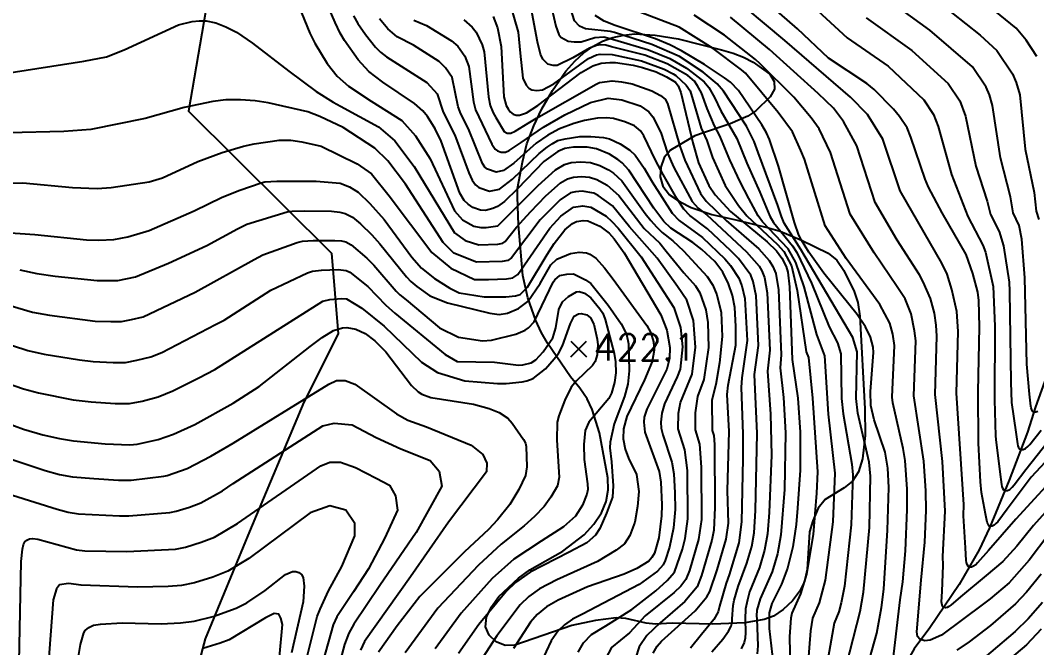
# Model space of a CAD drawing. Extents: x 197794 to 200030, y 561152 to 563931.
# Drawn here: x 199388.3 to 199732.8, y 563227.5 to 563440.1 of the extents above; entities that cross this region are included whole.
import ezdxf

# ---------------------------------------------------------------- set-up
doc = ezdxf.new("R2010")
doc.units = 0
for name, color, linetype in [('E0022112', 5, 'CONTINUOUS'), ('F0017111', 30, 'CONTINUOUS'), ('F0017114', 7, 'CONTINUOUS'), ('F0027132', 7, 'CONTINUOUS'), ('F0027217', 7, 'CONTINUOUS'), ('G0018112', 7, 'G0018112'), ('G0037213', 32, 'CONTINUOUS')]:
    doc.layers.add(name, color=color, linetype=linetype)
doc.styles.add('NGSW', font='romans.shx', dxfattribs={"bigfont": 'ngsw.shx'})
doc.linetypes.add('G0018112', pattern='A,25,0,[131,ltypeshp.shx,S=1.768,R=90,X=1.768,Y=-1.768],-6.75,[133,ltypeshp.shx,S=0.75,R=0,X=0,Y=0],-8.75,0,[131,ltypeshp.shx,S=1.768,R=270,X=-1.768,Y=1.768]', length=40.5)

# ---------------------------------------------------------------- blocks, each defined once
blk = doc.blocks.new('F0027217')
at = {"layer": 'F0027217'}
for p, q in [((-2.652, 2.652), (2.652, -2.652)), ((-2.652, -2.652), (2.652, 2.652))]:
    blk.add_line(p, q, dxfattribs=at)

msp = doc.modelspace()

# ---------------------------------------------------------------- linework, layer by layer
at = {"layer": 'E0022112', "flags": 128}
msp.add_lwpolyline([(199739.58, 563328.88), (199732.42, 563309.08), (199729.7, 563300.57), (199723.52, 563284.26), (199716.79, 563268.11), (199713.35, 563260.64), (199706.58, 563248.87), (199696.58, 563234.21), (199691.32, 563227.09), (199682.41, 563211.53), (199674.32, 563195.77), (199670.58, 563188.09), (199663.8, 563172.05), (199659.34, 563159.58), (199655.62, 563147.44), (199649.54, 563128.85), (199642.27, 563110.1), (199630.72, 563085.71), (199630.08, 563084.97)], dxfattribs=at)
at = {"layer": 'F0017111', "flags": 128}
for points, elevation in [([(199645.74, 563455.38), (199668.61, 563434.18), (199682.47, 563424.61), (199694.56, 563413.16), (199697.81, 563408.24), (199699.42, 563404.09), (199703.9, 563387.81), (199709.48, 563373.68), (199714.56, 563363.96), (199715.43, 563361.54), (199718.06, 563349.87), (199718.65, 563336.43), (199718.53, 563311.45), (199718.87, 563299.25), (199718.95, 563298.08), (199720.28, 563287.11), (199720.83, 563282.82), (199720.97, 563282.14), (199721.2, 563281.48), (199721.54, 563280.98), (199722.03, 563280.67), (199722.89, 563280.72), (199723.71, 563281.13), (199724.5, 563281.83), (199725.19, 563282.63), (199729.08, 563287.89), (199736.81, 563297.55)], 295), ([(199742.12, 563288.93), (199725.76, 563270.99), (199716.46, 563260.35), (199712.8, 563256.21), (199712.16, 563255.58), (199711.44, 563255.05), (199710.72, 563254.77), (199709.99, 563254.79), (199709.53, 563255.12), (199709.22, 563255.64), (199709.03, 563256.3), (199708.94, 563256.99), (199708.66, 563261.26), (199708.01, 563272.18), (199708.12, 563275.95), (199705.68, 563313.71), (199706.2, 563334.63), (199705.77, 563341.47), (199704.09, 563348.84), (199702.42, 563354.08), (199700.63, 563357.78), (199686.5, 563382.3), (199680.68, 563399.81), (199675.49, 563408.16), (199669.66, 563414.1), (199647.46, 563433.31), (199627.41, 563450.11)], 305), ([(199733.17, 563307.57), (199732.52, 563307.32), (199731.86, 563307.34), (199731.42, 563307.64), (199731.12, 563308.11), (199730.92, 563308.73), (199730.81, 563309.37), (199730.43, 563313.37), (199729.52, 563323.59), (199728.81, 563352.88), (199727.77, 563365.9), (199726.84, 563370.61), (199724.89, 563374.88), (199723.98, 563380.34), (199720.54, 563393.56), (199717.88, 563411.27), (199716.82, 563414.83), (199715.68, 563417.43), (199711.05, 563424.32), (199696.62, 563436.84), (199681.42, 563447.84)], 285), ([(199745.5, 563284.19), (199731.71, 563268.89), (199726.11, 563261.92), (199721.39, 563256.68), (199715.64, 563251.9), (199707.04, 563244.68), (199703.66, 563241.87), (199703.08, 563241.46), (199702.45, 563241.12), (199701.85, 563240.99), (199701.28, 563241.1), (199700.93, 563241.41), (199700.72, 563241.85), (199700.62, 563242.41), (199700.6, 563242.98), (199700.72, 563246.5), (199701.08, 563255.47), (199701.01, 563258.36), (199701.83, 563273.68), (199700.85, 563290.55), (199698.4, 563313.26), (199699.01, 563333.07), (199698.72, 563336.79), (199698.13, 563340.86), (199696.79, 563345.88), (199694.36, 563351.53), (199693.12, 563353.87), (199685.56, 563365.58), (199678.02, 563378.34), (199671.83, 563397.54), (199667.29, 563405.78), (199663.94, 563410.3), (199658.74, 563415.31), (199642.25, 563430.28), (199629.08, 563441.18)], 310), ([(199675.02, 563441.01), (199690.49, 563429.92), (199702.8, 563418.74), (199706.74, 563412.84), (199708.65, 563407.68), (199712.22, 563390.69), (199716.05, 563378.88), (199717.19, 563374.28), (199720.11, 563368.57), (199721.6, 563363.72), (199723.44, 563351.38), (199723.61, 563348.27), (199724.02, 563317.43), (199724.31, 563310.52), (199725.72, 563300.48), (199726.3, 563296.55), (199726.44, 563295.92), (199726.66, 563295.32), (199726.99, 563294.87), (199727.44, 563294.59), (199728.25, 563294.61), (199729.03, 563294.97), (199729.8, 563295.61), (199730.47, 563296.34), (199734.28, 563301.16)], 290), ([(199703.98, 563442.78), (199713.63, 563435.06), (199719.29, 563429.9), (199724.61, 563422.03), (199725.91, 563419.08), (199727.11, 563414.86), (199728.86, 563396.44), (199731.91, 563381.81), (199732.59, 563375.48), (199733.56, 563372.65)], 280)]:
    msp.add_lwpolyline(points, dxfattribs=dict(at, elevation=elevation))
at = {"layer": 'F0017111'}
for points, elevation in [([(199553.93, 563447.22), (199557.02, 563436.1), (199557.69, 563429.03), (199558.65, 563420.49), (199559.77, 563418.11), (199560.65, 563417.11), (199561.65, 563416.55), (199563.33, 563416.3), (199565.33, 563416.62), (199569.2, 563418.55), (199580.91, 563427.19), (199583.65, 563428.45), (199584.89, 563428.69), (199588.93, 563428.49), (199598.83, 563426.41), (199606.58, 563423.62), (199609.61, 563422.03), (199610.49, 563421.39), (199614.05, 563418.15), (199615.36, 563416.19), (199616.3, 563413.2), (199619.09, 563403.62), (199620.99, 563399.35), (199622.94, 563393.6), (199627.24, 563384.15), (199631.74, 563377.35), (199634.51, 563373.9), (199644.96, 563364.1), (199647.06, 563361.71), (199649.66, 563356.88), (199651.57, 563348.57), (199654.66, 563327.76), (199655.47, 563325.77), (199656.82, 563312.01), (199658.57, 563287.11), (199658.22, 563279.84), (199657, 563265.8), (199654.84, 563252.32), (199652.72, 563245.74), (199649.79, 563239.14), (199649.44, 563237.45), (199649.04, 563231.26), (199649.22, 563220.25)], 345), ([(199567.73, 563447.52), (199569.77, 563438.11), (199570.81, 563435.36), (199571.57, 563434.41), (199574.04, 563433.08), (199576.04, 563432.8), (199578.41, 563432.89), (199583.07, 563434.31), (199586.11, 563434.5), (199589.78, 563433.49), (199601.22, 563430.13), (199608.52, 563427.22), (199614.15, 563423.92), (199616.07, 563422.47), (199620.05, 563419.3), (199621.65, 563417.38), (199623.65, 563413.96), (199625.74, 563409.43), (199631.18, 563400.08), (199634.55, 563391.69), (199639.01, 563381.9), (199642.35, 563373.7), (199643.57, 563371.58), (199650.06, 563363.64), (199651.47, 563361.37), (199656.52, 563351.07), (199662.5, 563336.26), (199665.35, 563330.75), (199666.45, 563327.07), (199666.7, 563311.96), (199667.22, 563306.78), (199670.19, 563289.67), (199670.54, 563286.08), (199669.95, 563269.15), (199667.71, 563248.26), (199666.59, 563242.68), (199665.76, 563239.58), (199664.19, 563235.74), (199661.14, 563218.5)], 335), ([(199655.21, 563220.22), (199656.24, 563233.21), (199656.99, 563237.44), (199659.24, 563242.66), (199661.28, 563250.29), (199663.8, 563270.09), (199664.56, 563286.6), (199662.23, 563306.61), (199660.96, 563326.42), (199658.29, 563333.58), (199654.05, 563349.82), (199651.15, 563358.03), (199648.56, 563362.68), (199639.89, 563371.86), (199638.43, 563373.8), (199635.26, 563379.72), (199632.27, 563385.39), (199628.84, 563392.82), (199625.46, 563400.96), (199623.58, 563404.4), (199621.07, 563410.25), (199619.18, 563415.5), (199617.81, 563417.87), (199616.79, 563419.54), (199614.58, 563421.42), (199610.16, 563423.86), (199607.55, 563425.42), (199600.02, 563428.27), (199588.72, 563431.14), (199586.72, 563431.76), (199584.95, 563431.83), (199583.61, 563431.63), (199581.28, 563430.7), (199575.56, 563427.38), (199570.24, 563424.82), (199568.91, 563424.82), (199567.11, 563425.29), (199565.4, 563426.91), (199564.64, 563428.62), (199563.59, 563432.8), (199561.44, 563444.28)], 340), ([(199667.07, 563216.78), (199672.99, 563239.68), (199674.15, 563246.22), (199676.11, 563268.21), (199676.53, 563285.56), (199676.05, 563290.35), (199672.21, 563306.94), (199671.63, 563311.94), (199671.95, 563327.73), (199670.47, 563332.63), (199652.9, 563362.45), (199647.25, 563371.31), (199646.27, 563373.6), (199645.1, 563377.34), (199638.45, 563395.36), (199637.08, 563399.06), (199634.4, 563404.2), (199626.71, 563416.16), (199624.46, 563418.64), (199619.71, 563422.5), (199611.7, 563427.88), (199602.41, 563431.99), (199589.68, 563436), (199588.31, 563436.38), (199579.93, 563437.3), (199577.84, 563438.17), (199576.1, 563439.99), (199574.89, 563443.88)], 330), ([(199683.69, 563219.61), (199686.59, 563243.69), (199687.45, 563249.8), (199688.29, 563260.29), (199688.91, 563274.25), (199688.95, 563281.21), (199688.23, 563290.87), (199687.53, 563295.03), (199684, 563310.44), (199683.85, 563312.36), (199684.63, 563329.94), (199684.01, 563333.78), (199683.06, 563337.44), (199679.61, 563343.82), (199668.24, 563359.4), (199661.07, 563370.42), (199654.12, 563393.01), (199652.92, 563395.97), (199650, 563402.38), (199645.23, 563408.89), (199634.06, 563422.18), (199632.77, 563423.36), (199623.1, 563430.54), (199611.59, 563437.83), (199595.33, 563443.99)], 320), ([(199383.05, 563422.13), (199409.83, 563426.31), (199417.53, 563427.78), (199423.56, 563430.07), (199441.93, 563438.58), (199446.55, 563439.77), (199448.96, 563440), (199451.28, 563439.91), (199454.62, 563439.23), (199457.92, 563437.97), (199461.58, 563436.1), (199467.04, 563432.43), (199479.31, 563422.9), (199488.64, 563416), (199494.38, 563412.34), (199496.82, 563411.04), (199509.73, 563404), (199515.26, 563399.32), (199521.86, 563390.6), (199535.48, 563368.05), (199539.09, 563365.5), (199543.67, 563364), (199550.16, 563364.22), (199551.87, 563364.54), (199552.7, 563365.15), (199556.52, 563370.05), (199561.21, 563375.25), (199566.45, 563380.66), (199571.36, 563385), (199573.75, 563386.44), (199575.78, 563386.96), (199578.52, 563387.17), (199581.18, 563386.96), (199583.76, 563386.22), (199587.24, 563384.26), (199591.22, 563380.72), (199599.82, 563369.53), (199605.09, 563364.61), (199607.23, 563361.91), (199613.25, 563354.54), (199617.22, 563350.09), (199618.6, 563347.8), (199620.66, 563341.94), (199621.4, 563337.74), (199621.6, 563329.26), (199620.02, 563318.39), (199617.79, 563312.58), (199617.03, 563307.02), (199617.05, 563301.35), (199618.52, 563296.41), (199619.03, 563288.6), (199619.15, 563270.9), (199618.2, 563264.17), (199615.08, 563253.59), (199613.86, 563250.54), (199612.17, 563248.33), (199609.97, 563246.2), (199600.14, 563238.23), (199594.83, 563232.53), (199588.71, 563227.52), (199586.67, 563223.63)], 385), ([(199483.59, 563442.71), (199486.44, 563435.77), (199488.15, 563432.4), (199492.28, 563425.51), (199495.7, 563421.15), (199499.6, 563417.81), (199507.25, 563412.77), (199517.6, 563406.13), (199522.28, 563401.02), (199527.18, 563393.15), (199535.48, 563375.49), (199538.24, 563372.52), (199542.07, 563370.39), (199544.4, 563369.88), (199546.24, 563369.85), (199550.19, 563370.42), (199563.89, 563384.15), (199569.76, 563389.47), (199572.72, 563391.28), (199575.04, 563391.91), (199578.32, 563392.13), (199581.61, 563391.88), (199584.78, 563390.92), (199587.69, 563389.49), (199589.42, 563388.31), (199592.18, 563385.69), (199600.15, 563374.59), (199602.02, 563372.25), (199603.89, 563370.07), (199605.83, 563368.19), (199609.47, 563365.38), (199613.15, 563362.03), (199621.15, 563353.34), (199623, 563350.3), (199624.34, 563347.09), (199625.82, 563341.11), (199626.25, 563332.96), (199625.29, 563324.07), (199624.06, 563316.64), (199622.69, 563311.34), (199622.8, 563301.07), (199623.33, 563299.39), (199623.65, 563296.3), (199623.7, 563274.97), (199623.38, 563267.26), (199622.72, 563263.9), (199619.16, 563251.88), (199617.68, 563248.06), (199613.53, 563243.1), (199605.2, 563235.86), (199600.63, 563231.57), (199598.12, 563227.72), (199596.79, 563223.88)], 380), ([(199501.26, 563441.68), (199502.72, 563439.03), (199505.3, 563435.31), (199508.73, 563430.99), (199510.39, 563429.38), (199512.44, 563427.73), (199526.13, 563419.04), (199529.56, 563415.24), (199531.6, 563409.02), (199535.56, 563401.22), (199540.37, 563388.45), (199541.48, 563385.93), (199542.62, 563384.41), (199543.77, 563383.45), (199547.38, 563382.2), (199550.71, 563382.94), (199555.1, 563386.3), (199564.23, 563395.01), (199566.89, 563397.15), (199568.63, 563398.24), (199570.46, 563399.42), (199573.01, 563400.01), (199577.97, 563400.8), (199581.64, 563400.8), (199585.96, 563400.46), (199588.05, 563400.01), (199591.58, 563398.31), (199594.92, 563396.15), (199596.75, 563394.38), (199599.77, 563390.04), (199602.47, 563385.35), (199609.29, 563374.76), (199611.62, 563372.23), (199619.51, 563366.55), (199627.11, 563359.31), (199629.03, 563357.06), (199631.83, 563352.77), (199632.89, 563350.17), (199633.93, 563345.78), (199634.66, 563331.56), (199632.87, 563318.91), (199632.67, 563315.63), (199633.23, 563299.95), (199633.16, 563291.42), (199632.8, 563270.1), (199631.86, 563262.99), (199628.55, 563252.2), (199627.51, 563249.33), (199625.29, 563241.56), (199624.8, 563239.59), (199623.39, 563236.98), (199619.22, 563231.96), (199615.49, 563227.32)], 370), ([(199622.75, 563226.05), (199626.45, 563230.31), (199628.33, 563233.07), (199629.22, 563234.78), (199629.55, 563236.11), (199629.58, 563237.22), (199629.93, 563241.73), (199630.29, 563243.58), (199631.68, 563248.25), (199634.56, 563256.09), (199636.22, 563261.74), (199637.03, 563266.35), (199637.51, 563273.91), (199638.05, 563300.05), (199637.21, 563320.06), (199638.49, 563329.95), (199637.72, 563346.78), (199636.71, 563351.56), (199635.91, 563353.72), (199631.74, 563359.38), (199629.14, 563362.03), (199621.24, 563369.44), (199615.27, 563373.96), (199613.25, 563376.1), (199610.81, 563379.68), (199606.16, 563387.81), (199603.6, 563392.75), (199599.69, 563400.93), (199598.49, 563402.65), (199596.48, 563404.4), (199593.21, 563405.77), (199589.35, 563406.81), (199587, 563407.08), (199583.99, 563406.95), (199579.54, 563406.16), (199575.88, 563405.11), (199571.11, 563403.35), (199567.14, 563401.25), (199563.2, 563398.5), (199555.56, 563391.71), (199552.12, 563389.2), (199549.62, 563388.65), (199546.65, 563389.68), (199545.79, 563390.4), (199544.94, 563391.54), (199540.17, 563403.31), (199537.6, 563408.39), (199536.75, 563410.76), (199534.67, 563420.76), (199532.4, 563424.05), (199530.3, 563426.12), (199521.53, 563431.66), (199516.08, 563434.52), (199512.84, 563437.23), (199510.11, 563440.6)], 365), ([(199521.74, 563440.15), (199526.04, 563438.38), (199534.46, 563433.21), (199536.56, 563431.37), (199538.93, 563427.99), (199540.33, 563424.43), (199541.89, 563412.49), (199542.6, 563409.84), (199548.12, 563398.16), (199549.28, 563396.47), (199550.01, 563395.92), (199551.24, 563395.42), (199552.71, 563395.42), (199554.03, 563395.96), (199558.05, 563398.76), (199565.67, 563403.91), (199572.86, 563408.05), (199581.57, 563412.27), (199587.58, 563413.71), (199592.16, 563413.17), (199598.41, 563411.13), (199601.31, 563409.07), (199602.71, 563407.39), (199605.38, 563402.05), (199607.73, 563395.12), (199609.86, 563390.27), (199616.06, 563378.76), (199618.02, 563376.42), (199620.95, 563374.19), (199634.46, 563361.7), (199638.7, 563356.76), (199639.67, 563355.19), (199640.53, 563352.95), (199641.5, 563347.79), (199642.32, 563328.34), (199641.54, 563321.2), (199642.64, 563306.59), (199642.88, 563292.75), (199642.17, 563273.26), (199641.58, 563266.04), (199640.57, 563260.49), (199638.83, 563254.61), (199635.48, 563246.36), (199634.83, 563243.66), (199634.13, 563240.65), (199633.96, 563237.14), (199634.15, 563232.61), (199634.01, 563230.69), (199633.7, 563229.19), (199632.59, 563227.1)], 360), ([(199538.62, 563440.29), (199541.42, 563437.84), (199542.83, 563436.15), (199544.9, 563431.8), (199545.5, 563429.44), (199547.03, 563414.23), (199547.6, 563411.29), (199548.63, 563408.8), (199549.54, 563407.14), (199552.27, 563402.49), (199553.31, 563401.85), (199554.53, 563401.85), (199556.03, 563402.53), (199560.49, 563405.22), (199563.27, 563406.97), (199583.44, 563418.49), (199584.62, 563419.04), (199588.91, 563419.62), (199592.05, 563419.25), (199595.7, 563418.58), (199602.38, 563416.23), (199605.3, 563414.65), (199606.89, 563413.42), (199607.72, 563411.9), (199611.87, 563397.49), (199613.56, 563392.72), (199618.87, 563381.42), (199620.77, 563378.87), (199627.55, 563372.31), (199638.63, 563362.61), (199642.13, 563358.76), (199643.43, 563356.66), (199644.35, 563354.34), (199645.28, 563348.79), (199646.15, 563326.73), (199645.88, 563322.34), (199647, 563312.21), (199647.69, 563300.25), (199647.34, 563281.08), (199646.14, 563265.74), (199644.92, 563259.24), (199643.1, 563253.14), (199639.1, 563243.96), (199638, 563240.17), (199637.87, 563238.21), (199637.95, 563237.23), (199638.27, 563228.11), (199638.09, 563225.37)], 355), ([(199736.97, 563265.98), (199730.21, 563257.12), (199723.51, 563249.49), (199716.99, 563244.01), (199714.76, 563242.33), (199700.51, 563231.66), (199696.68, 563229.99), (199694.88, 563229.78), (199693.21, 563230.34), (199692.44, 563231.24), (199692.16, 563232.84), (199693.66, 563250.36), (199694.95, 563263.27), (199695.37, 563273.96), (199695.26, 563280.61), (199694.54, 563290.71), (199691.13, 563312.81), (199691.82, 563331.5), (199691.45, 563334.87), (199690.25, 563340.63), (199688.2, 563345.72), (199685.51, 563349.76), (199677.74, 563361.28), (199669.55, 563374.38), (199662.97, 563395.28), (199659.08, 563403.4), (199656.33, 563407.13), (199650.48, 563414.09), (199638.92, 563425.53), (199637.51, 563426.82), (199626.99, 563435.15), (199616.76, 563441.87)], 315), ([(199577.34, 563225.93), (199579.17, 563229.12), (199581.89, 563231.96), (199586.23, 563234.53), (199586.82, 563234.88), (199595.53, 563240.42), (199603.67, 563246.73), (199607.59, 563250.18), (199610.04, 563253.01), (199612.79, 563260.87), (199613.68, 563264.45), (199614.62, 563271.15), (199614.4, 563287.52), (199613.51, 563294.54), (199611.29, 563301.63), (199611.42, 563307), (199612.03, 563310.52), (199615.98, 563320.14), (199617.16, 563329.33), (199616.51, 563338.41), (199614.21, 563345.31), (199611.08, 563349.91), (199604.17, 563359.54), (199594.76, 563370.14), (199589.03, 563377.23), (199584.19, 563380.8), (199582.74, 563381.51), (199578.73, 563382.21), (199576.52, 563382.01), (199574.79, 563381.6), (199571.28, 563379.25), (199564.49, 563372.44), (199554.79, 563359.57), (199553.56, 563358.66), (199551.62, 563358.33), (199542.94, 563358.12), (199535.26, 563361.24), (199531.65, 563364.86), (199518.88, 563384.64), (199512.92, 563392.51), (199508.45, 563396.77), (199497.76, 563403.78), (199489.82, 563407.47), (199485.76, 563409.1), (199472.35, 563412.21), (199467.91, 563412.79), (199462.89, 563413.12), (199458.01, 563413.13), (199453.55, 563412.65), (199443.9, 563410.54), (199430.61, 563406.8), (199412.17, 563403.14), (199403.01, 563402.41), (199384.22, 563402.01)], 390), ([(199384.65, 563384.97), (199389.13, 563385.02), (199405.96, 563383.51), (199414.35, 563383.14), (199419.06, 563383.45), (199432.01, 563385.38), (199436.5, 563386.69), (199448.46, 563392.29), (199456.78, 563395.36), (199463.96, 563397.42), (199467.57, 563398.25), (199476.06, 563399.49), (199479.95, 563399.47), (199483.76, 563398.99), (199490.26, 563397.48), (199502.49, 563391.45), (199507.39, 563388.05), (199513.35, 563380.6), (199527.82, 563361.46), (199534.2, 563356.14), (199542.21, 563352.24), (199546.96, 563352.25), (199553.07, 563352.44), (199555.24, 563352.79), (199556.89, 563354), (199567.77, 563369.63), (199571.57, 563373.69), (199575.83, 563376.76), (199578.93, 563377.25), (199581.71, 563376.81), (199586.84, 563373.74), (199588.83, 563371.89), (199590.9, 563369.66), (199598.79, 563359.95), (199609.82, 563342.82), (199612.09, 563335.94), (199612.72, 563329.4), (199611.94, 563321.89), (199610.99, 563319.22), (199606.7, 563310.11), (199605.81, 563306.98), (199605.46, 563303.93), (199605.54, 563301.91), (199606.14, 563299.56), (199609.14, 563290.35), (199609.77, 563286.44), (199610.11, 563279.94), (199610.22, 563274.25), (199609.73, 563268.13), (199608.39, 563261.48), (199606.92, 563257), (199606.22, 563255.49), (199604.27, 563253.38), (199598.1, 563248.92), (199578.89, 563238.78), (199575.53, 563237.13), (199572.71, 563235.2), (199570.58, 563233.13), (199568.24, 563229.76), (199564.86, 563222.54)], 395), ([(199388.2, 563355.56), (199393.89, 563354.25), (199400.12, 563353.42), (199414.31, 563351.89), (199421.32, 563351.97), (199427.38, 563353.18), (199438.54, 563357.77), (199451.49, 563363.75), (199461.91, 563369.46), (199465.07, 563370.98), (199478.74, 563375.21), (199480.44, 563375.41), (199484.76, 563375.53), (199493.79, 563375.4), (199496.66, 563375.11), (199498.47, 563374.68), (199500.9, 563373.42), (199503.65, 563371.14), (199507.48, 563367.39), (199510.18, 563364.39), (199519.17, 563353.16), (199520.71, 563351.59), (199522.76, 563349.87), (199527.16, 563346.77), (199533.09, 563344.39), (199547.45, 563340.8), (199550.66, 563340.4), (199553.41, 563340.8), (199557.22, 563342.48), (199560.28, 563344.78), (199564.52, 563350.86), (199568.12, 563357.25), (199570.22, 563359.16), (199574.84, 563361.05), (199577.7, 563361.52), (199580.2, 563361.3), (199581.35, 563360.87), (199583.48, 563359.4), (199586.34, 563356.2), (199589.27, 563352.38), (199600.63, 563336.68), (199602.02, 563334.14), (199602.89, 563331.15), (199603.12, 563328.31), (199602.46, 563324.52), (199599.84, 563318.29), (199593.93, 563305.84), (199592.71, 563301.67), (199592.7, 563298.31), (199593.27, 563294.72), (199594.46, 563291.73), (199597.15, 563286.21), (199597.96, 563280.44), (199597.53, 563275.32), (199596.57, 563269.98), (199594.87, 563265.5), (199593.05, 563262.62), (199590.28, 563260.48), (199583.96, 563256.63), (199570.14, 563250.49), (199564.26, 563247.43), (199560.63, 563244.75), (199557.7, 563241.93), (199549.81, 563231.47), (199544.9, 563223.83)], 405), ([(199384.47, 563343.54), (199392.4, 563341.23), (199398.26, 563340.21), (199413.66, 563338.18), (199418.97, 563337.99), (199422.66, 563338.06), (199426.03, 563338.68), (199429.94, 563339.61), (199447.6, 563347.95), (199467.54, 563359.06), (199470.46, 563360.63), (199482.19, 563364.85), (199483.92, 563365.25), (199487.57, 563365.51), (199494.91, 563365.53), (199497.21, 563365.32), (199498.61, 563365.01), (199500.44, 563364.06), (199505.75, 563359.47), (199508.15, 563357.13), (199515.67, 563348.35), (199517, 563347.05), (199519.04, 563345.38), (199530.44, 563335.89), (199536.8, 563332.69), (199545, 563331.51), (199548.01, 563331.67), (199556.25, 563333.76), (199559.48, 563335.11), (199560.61, 563335.91), (199562.47, 563337.93), (199568.92, 563351.35), (199569.49, 563352.18), (199571.19, 563353.58), (199573.52, 563354.12), (199575.83, 563354.14), (199579.93, 563352.16), (199581.66, 563350.88), (199587.58, 563343.52), (199591.99, 563337.23), (199593.76, 563333.79), (199594.41, 563330.49), (199594.7, 563321.35), (199594.25, 563316.82), (199593.08, 563312.56), (199589.58, 563303.33), (199588.19, 563297.17), (199588.18, 563295.23), (199588.7, 563290.51), (199589.31, 563282.36), (199589.03, 563278.5), (199587.05, 563273.05), (199584.7, 563267.87), (199583.29, 563265.62), (199580.28, 563262.98), (199574.35, 563259.88), (199561.18, 563253.02), (199556.2, 563249.5), (199552.99, 563246.45), (199543.76, 563235.29), (199536.88, 563225.46)], 410), ([(199380.74, 563331.52), (199390.91, 563328.2), (199396.4, 563327.01), (199408.37, 563325.02), (199413, 563324.47), (199419.73, 563324.12), (199424, 563324.15), (199427.85, 563324.87), (199432.51, 563326.04), (199436.24, 563327.55), (199454.48, 563337.05), (199457.43, 563338.46), (199473.17, 563348.66), (199485.64, 563354.49), (199487.4, 563355.1), (199490.37, 563355.48), (199496.04, 563355.66), (199498.76, 563355.33), (199499.97, 563354.7), (199506.13, 563349.86), (199512.17, 563343.55), (199515.31, 563340.89), (199532.29, 563326.81), (199536.34, 563324.5), (199548.98, 563324.22), (199557.13, 563323.27), (199558.69, 563323.37), (199561.43, 563324.01), (199563.03, 563324.98), (199565.55, 563327.73), (199568.76, 563332.48), (199569.8, 563335.91), (199570.85, 563342.07), (199572.13, 563344.72), (199574.13, 563346.48), (199576.82, 563348.05), (199577.72, 563348.16), (199579.59, 563347.67), (199581.71, 563346), (199584.77, 563342.38), (199585.75, 563340.85), (199586.6, 563338.7), (199589.57, 563327.2), (199590.03, 563324.36), (199590.21, 563320.66), (199589.76, 563317.34), (199588.67, 563313.79), (199587.81, 563311.88), (199581.03, 563303.88), (199579.76, 563301.12), (199579.35, 563296.37), (199579.44, 563291.21), (199580.59, 563283.01), (199580.64, 563281.1), (199580.37, 563279.51), (199578.82, 563275.74), (199576.45, 563272.05), (199572.46, 563268.43), (199564.85, 563263.54), (199555.6, 563257.47), (199548.29, 563250.96), (199537.71, 563239.11), (199528.87, 563227.09)], 415), ([(199383.16, 563317.36), (199389.42, 563315.18), (199394.53, 563313.8), (199406.17, 563311.49), (199412.34, 563310.76), (199420.48, 563310.24), (199425.34, 563310.25), (199429.66, 563311.06), (199435.08, 563312.47), (199440.05, 563314.49), (199448.85, 563318.91), (199454.19, 563321.8), (199490.88, 563344.94), (199493.18, 563345.45), (199497.16, 563345.8), (199498.9, 563345.66), (199504.1, 563342.59), (199511.59, 563336.4), (199524.25, 563324.21), (199529.75, 563320.77), (199538.99, 563317.96), (199550.1, 563316.97), (199552.94, 563316.98), (199558.38, 563317.53), (199560, 563317.88), (199562.15, 563318.74), (199566.28, 563321.99), (199569.31, 563325.32), (199570.69, 563327.19), (199572.07, 563329.78), (199574.81, 563337.31), (199576.05, 563339.81), (199577.52, 563340.68), (199578.43, 563340.77), (199580.35, 563340.27), (199581.62, 563339.22), (199582.65, 563337.18), (199583.86, 563332.08), (199584.08, 563330.09), (199583.84, 563326.71), (199583.13, 563324.43), (199582.28, 563323.11), (199576.83, 563317.96), (199575.06, 563315.74), (199572.83, 563311.38), (199570.82, 563306.04), (199570.3, 563303.95), (199570.17, 563297.79), (199570.93, 563285.3), (199570.34, 563282.33), (199568.14, 563278.47), (199565.87, 563275.36), (199562.54, 563271.88), (199559.07, 563268.75), (199551.27, 563262.49), (199543.59, 563255.47), (199529.82, 563240.82), (199518.81, 563225.72)], 420), ([(199376.97, 563294.05), (199396.76, 563287.48), (199401.63, 563286.21), (199406.03, 563285.42), (199413.18, 563284.78), (199421.55, 563284.27), (199425.92, 563284.24), (199436.99, 563285.63), (199438.1, 563285.85), (199444.88, 563288.18), (199452.9, 563292.36), (199460.44, 563296.74), (199492.86, 563316.78), (199495.47, 563318), (199498.43, 563318), (199501.74, 563316.78), (199515.84, 563306.68), (199519.67, 563304.6), (199525.94, 563302.33), (199541.09, 563296.07), (199545.09, 563292.93), (199546.49, 563289.97), (199546.31, 563287.02), (199533.43, 563269.96), (199520.58, 563251.45), (199512.72, 563240.47), (199504.96, 563229.52), (199503.61, 563226.56)], 430), ([(199385.61, 563279.12), (199400.85, 563274.37), (199404.5, 563273.41), (199408.09, 563272.88), (199421.88, 563272.16), (199425.15, 563272.14), (199438.97, 563273.25), (199441.19, 563273.7), (199445.63, 563275.12), (199449.49, 563276.57), (199456.79, 563280.59), (199460.5, 563283.06), (199490.81, 563302.68), (199494.73, 563303.58), (199500.76, 563302.98), (199508.89, 563298.76), (199517.33, 563294.85), (199527.28, 563290.93), (199530.3, 563287.31), (199531.2, 563282.19), (199522.46, 563266.52), (199510.17, 563248.48), (199501.36, 563235.41), (199499.64, 563232.35), (199498.25, 563228.52), (199496.35, 563221.78)], 435), ([(199387.91, 563222.49), (199388.62, 563256.72), (199389.09, 563260.89), (199389.42, 563262.43), (199389.87, 563263.33), (199390.47, 563263.91), (199391.37, 563264.31), (199392.56, 563264.46), (199394.24, 563264.19), (199407.37, 563260.62), (199410.16, 563260.34), (199424.39, 563260.04), (199440.94, 563260.88), (199444.27, 563261.54), (199449.63, 563263.24), (199454.09, 563264.96), (199461.91, 563269.56), (199490.2, 563289.12), (199493.22, 563290.33), (199496.84, 563290.33), (199501.96, 563288.52), (199508.89, 563284.9), (199513.42, 563282.49), (199515.53, 563278.88), (199516.13, 563274.05), (199511.91, 563264.71), (199506.28, 563254.19), (199501.23, 563246.39), (199495.63, 563237.95), (199494.31, 563235.19), (199490.97, 563223.11)], 440), ([(199485.59, 563224.43), (199488.98, 563238.02), (199489.89, 563240.48), (199492.78, 563246.69), (199497.3, 563254.96), (199501.66, 563265.32), (199501.66, 563269.53), (199498.65, 563274.05), (199493.22, 563275.56), (199486.59, 563273.15), (199465.8, 563257.73), (199458.7, 563253.36), (199453.62, 563251.35), (199447.36, 563249.39), (199442.92, 563248.5), (199438.48, 563248.16), (199428.05, 563248.02), (199408.94, 563248.64), (199404.59, 563249.26), (199401.63, 563248.79), (199400.55, 563247.4), (199399.46, 563243.67), (199397.61, 563219.73)], 445), ([(199734.3, 563252.32), (199729.32, 563246.23), (199725.63, 563242.3), (199717.15, 563234.98), (199709.96, 563229.42), (199705.78, 563226.64)], 320), ([(199474.16, 563202.04), (199477.2, 563235.27), (199476.67, 563237.49), (199475.93, 563238.76), (199474.34, 563239.08), (199471.37, 563237.6), (199459.09, 563230.1), (199456.06, 563228.97), (199450.12, 563227.22)], 455), ([(199734.28, 563233.74), (199729.39, 563228.42), (199720.68, 563221.12)], 330)]:
    msp.add_lwpolyline(points, dxfattribs=dict(at, elevation=elevation))
at = {"layer": 'F0017114'}
for points, elevation in [([(199602.81, 563225.56), (199604.17, 563228), (199605.65, 563229.68), (199617.08, 563239.99), (199621.02, 563244.64), (199621.97, 563246.53), (199624.51, 563253.83), (199627.51, 563264.25), (199628.35, 563269.69), (199628.04, 563280.73), (199628.56, 563300.78), (199627.94, 563313.32), (199628.26, 563316.47), (199630.79, 563330.04), (199630.88, 563336.3), (199630.54, 563342.77), (199629.76, 563346.79), (199628.39, 563350.78), (199626.39, 563354.8), (199623.77, 563358.39), (199619.34, 563362.49), (199616.24, 563364.84), (199608.84, 563369.66), (199606.43, 563371.89), (199603, 563376.48), (199594.54, 563389.31), (199592.31, 563391.77), (199590.89, 563392.94), (199587.99, 563394.74), (199583.62, 563396.51), (199580.44, 563397.09), (199575.79, 563397.09), (199572.82, 563396.63), (199570.54, 563395.62), (199565.78, 563392.25), (199556.87, 563383.02), (199552.42, 563378.74), (199550.08, 563377.06), (199548.51, 563376.29), (199546, 563375.71), (199544.26, 563375.8), (199541.67, 563376.7), (199540.09, 563377.75), (199538.79, 563379.09), (199537.26, 563381.55), (199530.94, 563399.14), (199528.88, 563403.4), (199526.33, 563407.58), (199524.79, 563409.4), (199521.97, 563411.95), (199511.15, 563419.11), (199506.44, 563422.76), (199502.82, 563426.74), (199498.15, 563433.3), (199496.69, 563435.77), (199494.98, 563439.36), (199486.77, 563458.49)], 375), ([(199548.55, 563441.43), (199550.04, 563437.64), (199551.32, 563431.26), (199552.18, 563414.19), (199553, 563411.29), (199553.62, 563410.07), (199554.39, 563409.07), (199555.31, 563408.37), (199556.36, 563407.99), (199557.51, 563407.96), (199559.92, 563408.76), (199563.72, 563411.29), (199578.36, 563422.4), (199582.33, 563424.67), (199585.22, 563425.55), (199588.17, 563425.88), (199590.1, 563425.8), (199596.03, 563424.94), (199599.23, 563424.15), (199603.85, 563422.65), (199607.37, 563420.99), (199610.44, 563419.16), (199611.34, 563417.91), (199612.16, 563415.67), (199616.28, 563398.58), (199618.22, 563391.78), (199621.68, 563384.09), (199623.78, 563380.92), (199629.05, 563375.28), (199641.44, 563365.07), (199644.66, 563361.95), (199646.47, 563359.55), (199647.9, 563356.72), (199648.44, 563354.75), (199649.07, 563349.79), (199649.98, 563325.12), (199651.88, 563312.04), (199652.6, 563300.53), (199652.59, 563287.63), (199651.74, 563274.7), (199651.23, 563269.23), (199650.14, 563261.62), (199648.4, 563254.36), (199646.35, 563248.97), (199643.07, 563242.41), (199642.1, 563239.27), (199642.08, 563233.93), (199643.54, 563222.19)], 350), ([(199676.31, 563223.92), (199678.6, 563232.34), (199680.18, 563241.04), (199680.99, 563247.34), (199682.26, 563267.27), (199682.65, 563281.8), (199682.37, 563288.28), (199681.46, 563293.78), (199677.78, 563304.7), (199676.62, 563309.51), (199676.52, 563314.32), (199677.52, 563327.48), (199677.36, 563329.28), (199676.44, 563332.76), (199674.75, 563336.25), (199672, 563340.4), (199660.68, 563354.44), (199655.61, 563361.48), (199653.06, 563365.57), (199652.14, 563367.35), (199650.68, 563371.64), (199645.27, 563390.74), (199642.3, 563399.76), (199641.28, 563402), (199639.65, 563404.7), (199631.73, 563416.35), (199629.04, 563419.13), (199627.02, 563420.67), (199620.25, 563425.21), (199612.4, 563429.83), (199608.52, 563431.82), (199603.61, 563433.85), (199589.96, 563438.35), (199586.25, 563439.81), (199583.14, 563441.79)], 325), ([(199383.24, 563368.18), (199393.18, 563367.5), (199410.8, 563365.76), (199414.97, 563365.59), (199419.98, 563365.87), (199424.81, 563366.75), (199431.95, 563368.93), (199447.21, 563375.52), (199456.72, 563380.13), (199462.67, 563382.54), (199469.91, 563385.04), (199471.17, 563385.34), (199475.29, 563385.57), (199488.61, 563385.56), (199496.72, 563384.98), (199499.92, 563383.73), (199502.81, 563381.82), (199506.79, 563378.05), (199511.62, 563372.57), (199521.06, 563359.86), (199524.28, 563356.09), (199528.68, 563352.64), (199533.93, 563349.33), (199537.09, 563347.78), (199545.48, 563346.38), (199552.92, 563346.41), (199556.14, 563346.69), (199557.7, 563347.14), (199560.26, 563349.71), (199566.86, 563360.73), (199569.29, 563364.49), (199572.82, 563369.15), (199575.44, 563371.26), (199576.87, 563371.92), (199579.14, 563372.29), (199580.69, 563372.1), (199584.77, 563370.32), (199587.91, 563367.95), (199589.57, 563366.1), (199593.01, 563361.26), (199605.42, 563340.33), (199607.44, 563335.04), (199608.42, 563329.22), (199608.32, 563325.44), (199607.49, 563321.83), (199600.62, 563308.36), (199599.77, 563305.57), (199599.6, 563303.88), (199599.97, 563300.51), (199604.83, 563287.15), (199605.44, 563283.58), (199605.81, 563275.91), (199605.66, 563272.11), (199604.7, 563264.74), (199603.27, 563259.44), (199602.41, 563257.97), (199601.3, 563256.74), (199597.33, 563254.28), (199592.99, 563252.32), (199580.53, 563248.11), (199570.56, 563243.54), (199566.61, 563241.28), (199563.51, 563238.72), (199561.29, 563236.12), (199555.44, 563227.14)], 400), ([(199370.97, 563308.33), (199389.42, 563301.54), (199395.92, 563299.64), (199401.59, 563298.36), (199406.35, 563297.56), (199417.02, 563296.55), (199425.43, 563296.19), (199427.95, 563296.49), (199435.01, 563298.01), (199440.27, 563299.79), (199447.44, 563303.06), (199460.5, 563310.29), (199469.32, 563315.95), (199486.6, 563329.57), (199490.61, 563332.58), (199494.46, 563334.97), (199497.52, 563335.88), (199499.04, 563335.98), (199502.07, 563335.44), (199505.17, 563333.93), (199508.43, 563331.49), (199512.19, 563327.75), (199520.88, 563316.34), (199523.13, 563314.15), (199524.42, 563313.38), (199527.49, 563312.23), (199541.88, 563309.96), (199547.22, 563308.59), (199550.64, 563307.18), (199553.55, 563305.22), (199555.08, 563303.53), (199558.9, 563298.07), (199559.6, 563296.83), (199559.75, 563295.67), (199560, 563288.76), (199559.49, 563285.87), (199557.3, 563281.04), (199554.25, 563275.95), (199550.05, 563270.83), (199546.95, 563267.51), (199538.88, 563259.98), (199523.72, 563244.86), (199516, 563234.81), (199509.68, 563225.89)], 425), ([(199408.05, 563224.44), (199408.66, 563228.58), (199409.87, 563232.51), (199410.34, 563233.27), (199411.51, 563234.33), (199413.12, 563235.03), (199415.45, 563235.47), (199422.85, 563235.84), (199436.08, 563235.58), (199442.6, 563235.83), (199447.19, 563236.42), (199453.71, 563238.05), (199461.52, 563240.88), (199465.1, 563242.62), (199471.29, 563246.81), (199478.19, 563252.26), (199480.59, 563253.28), (199481.74, 563253.3), (199482.77, 563252.94), (199483.61, 563252.23), (199484.16, 563251.2), (199484.54, 563248.29), (199484.15, 563243.02), (199480.21, 563225.76)], 450), ([(199734.77, 563242.82), (199729.95, 563237.24), (199725.55, 563232.99), (199709.07, 563218.91)], 325)]:
    msp.add_lwpolyline(points, dxfattribs=dict(at, elevation=elevation))
at = {"layer": 'F0017114', "flags": 128}
for points, elevation in [([(199738.74, 563293.67), (199730.99, 563285.29), (199722.81, 563274.39), (199719.59, 563270.14), (199719.01, 563269.5), (199718.36, 563268.93), (199717.69, 563268.61), (199716.98, 563268.58), (199716.64, 563268.76), (199716.39, 563269.08), (199716.2, 563269.51), (199716.08, 563269.97), (199715.5, 563272.82), (199714.07, 563280.11), (199713.79, 563283.65), (199713.14, 563296.79), (199712.96, 563314.16), (199713.39, 563336.19), (199713.16, 563345.1), (199712.86, 563347.92), (199711.19, 563354.28), (199708.86, 563360.73), (199700.76, 563374.84), (199696.19, 563383.61), (199694.98, 563386.26), (199690.19, 563400.5), (199688.88, 563403.64), (199686.32, 563407.58), (199684.25, 563410.02), (199677.73, 563416.64), (199675.26, 563418.73), (199662.21, 563427.35), (199651.73, 563437.21), (199632.68, 563453.92)], 300), ([(199732.85, 563427.9), (199729.19, 563433.45), (199725.87, 563437.51), (199715.04, 563446.34)], 275)]:
    msp.add_lwpolyline(points, dxfattribs=dict(at, elevation=elevation))
at = {"layer": 'G0018112', "flags": 128}
msp.add_lwpolyline([(199461.279, 563927.213), (199463.01, 563922.42), (199464.43, 563905.64), (199454.08, 563861.61), (199430.85, 563841.6), (199485.36, 563642.43), (199445.32, 563409.35), (199493.78, 563361.18), (199496.09, 563333.88), (199484.46, 563310.64), (199466.01, 563266.82), (199450.99, 563230.43), (199426.39, 563137.81), (199445.34, 563105.11), (199458.28, 563076.95), (199475.02, 563048.24), (199470.13, 563031.72), (199383.07, 562930.73), (199354.02, 562882.53), (199306.51, 562848.78), (199213.2, 562818.44), (199111.7, 562766.26), (199065.16, 562764.1), (199014.13, 562773.2), (198992.56, 562764.5), (198956.49, 562754.2), (198923.91, 562676), (198920.88, 562621.5), (198919.24, 562599.48), (198917.53, 562564.34), (198887.37, 562474.37), (198877.65, 562401.09), (198863.4, 562351.39), (198863.66, 562331.17), (198796.84, 562206.57), (198757.46, 562148.89), (198631.8, 562076.1), (198607.39, 562014.49), (198569.43, 561980.18), (198561.77, 561972.71), (198532.71, 561963.81), (198495.67, 561930.76), (198478.35, 561875.54), (198426.07, 561875.47), (198339.46, 561878.77), (198196.2, 561833.1), (198204.78, 561786.29), (198220.44, 561695.73), (198251.07, 561612.46), (198260.25, 561589.13), (198291.6, 561528.15), (198317.99, 561475.15), (198325.63, 561460.53), (198376.66, 561412.62), (198399.7, 561341.07), (198432.58, 561297.12), (198453.03, 561212.77), (198524.09, 561156.54), (198529, 561152.59)], dxfattribs=at)
at = {"layer": 'G0037213', "flags": 128}
msp.add_lwpolyline([(199623.05, 563235.41), (199609.3, 563235.74), (199603.59, 563235.44), (199600.42, 563235.8), (199593.53, 563237.3), (199590.3, 563237.53), (199583.32, 563236.68), (199575.22, 563234.92), (199555.95, 563228.25), (199552.67, 563228.24), (199549.58, 563229.48), (199547.22, 563231.66), (199546, 563234.47), (199546.38, 563237.82), (199548.05, 563241.3), (199550.53, 563244.81), (199557.22, 563250.99), (199561.03, 563253.84), (199572.24, 563260.15), (199579.47, 563265.72), (199582.74, 563269.33), (199585.3, 563273.18), (199586.84, 563277.02), (199587.59, 563281.01), (199587.42, 563285.01), (199584.65, 563300.28), (199582.14, 563308.17), (199580.44, 563311.87), (199577.98, 563315.48), (199574.85, 563319.27), (199566.95, 563330.67), (199564.87, 563334.42), (199563.08, 563338.35), (199560.34, 563346.01), (199558.66, 563353.67), (199557.2, 563370.85), (199556.78, 563380.15), (199556.84, 563383.07), (199558.5, 563392.09), (199560.02, 563398.29), (199562.32, 563404.34), (199565.12, 563410.14), (199568.74, 563416.3), (199573.26, 563422.93), (199576.23, 563426.33), (199579.32, 563429.07), (199582.4, 563431.28), (199585.63, 563433.01), (199589.09, 563434.32), (199592.86, 563435.14), (199596.52, 563435.5), (199603.5, 563435.05), (199611.28, 563433.91), (199625.95, 563430.17), (199629.97, 563429.03), (199633.4, 563427.63), (199636.74, 563425.89), (199642.36, 563421.87), (199643.86, 563419.43), (199643.9, 563416.76), (199642.43, 563414.18), (199637.64, 563409.42), (199634.86, 563407.59), (199628.93, 563405.03), (199619.84, 563402.01), (199616.94, 563400.92), (199608.66, 563396.06), (199606.6, 563393.65), (199605.44, 563390.32), (199605.19, 563387.06), (199606.11, 563383.92), (199608.32, 563380.99), (199611.99, 563378.58), (199615.67, 563376.71), (199622.69, 563374.27), (199630.83, 563372.55), (199641.87, 563369.79), (199645.89, 563368.62), (199653.05, 563365.61), (199662.16, 563361.14), (199665.08, 563358.8), (199667.41, 563355.28), (199670.9, 563348.23), (199672.14, 563344.49), (199672.82, 563339.83), (199674.59, 563308.4), (199674.7, 563299.39), (199673.76, 563291.42), (199672.44, 563287.11), (199670.33, 563283.89), (199667.59, 563281.66), (199661.07, 563277.73), (199658.69, 563274.72), (199656.98, 563270.5), (199655.86, 563266.76), (199655.02, 563253.99), (199654.08, 563249.9), (199652.38, 563246.46), (199650.03, 563243.39), (199646.87, 563240.4), (199643.55, 563238.12), (199640.49, 563236.98), (199633.89, 563235.93)], close=True, dxfattribs=at)

# ---------------------------------------------------------------- block references
at = {"layer": 'F0027217'}
msp.add_blockref('F0027217', (199577.6, 563328.75, 422.08), dxfattribs=at)

# ---------------------------------------------------------------- texts
at = {"layer": 'F0027132', "style": 'NGSW'}
msp.add_text('422.1', height=9, dxfattribs=at).set_placement((199582.6, 563324.85))

doc.saveas('drawing.dxf')
